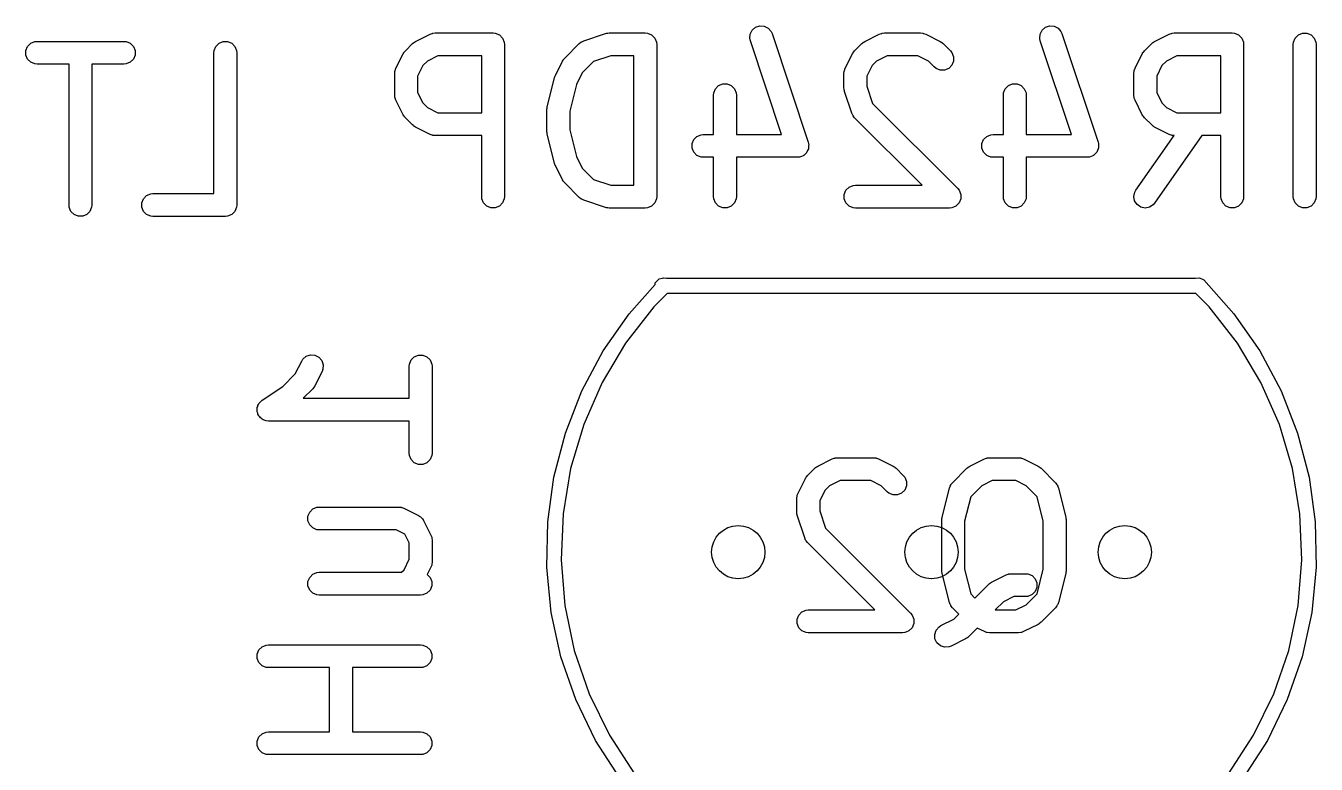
# Model space of a CAD drawing. Extents: x -2.1 to 1.75, y 0.25 to 2.72.
# Drawn here: x 1.005 to 1.3389, y 1.4402 to 1.6311 of the extents above; entities that cross this region are included whole.
import ezdxf

# ---------------------------------------------------------------- set-up
doc = ezdxf.new("R2010")
doc.units = 0
doc.header["$MEASUREMENT"] = 0
doc.layers.add('BLACK', color=7, linetype='CONTINUOUS')

msp = doc.modelspace()

# ---------------------------------------------------------------- linework, layer by layer
at = {"layer": 'BLACK', "linetype": 'CONTINUOUS'}
for p, q in [((1.11037, 1.6292), (1.11095, 1.62926)), ((1.11095, 1.62926), (1.12595, 1.62926)), ((1.12595, 1.62926), (1.12652, 1.6292)), ((1.15547, 1.62921), (1.15557, 1.62924)), ((1.15557, 1.62924), (1.15565, 1.62923)), ((1.15565, 1.62923), (1.15594, 1.62926)), ((1.15594, 1.62926), (1.16532, 1.62926)), ((1.16532, 1.62926), (1.16589, 1.6292)), ((1.19247, 1.62896), (1.19298, 1.62999)), ((1.19298, 1.62999), (1.19385, 1.63075)), ((1.19385, 1.63075), (1.19494, 1.63111)), ((1.19494, 1.63111), (1.19609, 1.63103)), ((1.19609, 1.63103), (1.19712, 1.63051)), ((1.19712, 1.63051), (1.19788, 1.62964)), ((1.19788, 1.62964), (1.19811, 1.62911)), ((1.22661, 1.6292), (1.22718, 1.62926)), ((1.22718, 1.62926), (1.23656, 1.62926)), ((1.23656, 1.62926), (1.23713, 1.6292)), ((1.26746, 1.62896), (1.26797, 1.62999)), ((1.26797, 1.62999), (1.26884, 1.63075)), ((1.26884, 1.63075), (1.26993, 1.63111)), ((1.26993, 1.63111), (1.27108, 1.63103)), ((1.27108, 1.63103), (1.27211, 1.63051)), ((1.27211, 1.63051), (1.27287, 1.62964)), ((1.27287, 1.62964), (1.2731, 1.62911)), ((1.3016, 1.6292), (1.30217, 1.62926)), ((1.30217, 1.62926), (1.31717, 1.62926)), ((1.31717, 1.62926), (1.31775, 1.6292)), ((1.00548, 1.62578), (1.0063, 1.6266)), ((1.0063, 1.6266), (1.00736, 1.62704)), ((1.00736, 1.62704), (1.00794, 1.62709)), ((1.00794, 1.62709), (1.03043, 1.62709)), ((1.03043, 1.62709), (1.03101, 1.62704)), ((1.03101, 1.62704), (1.03208, 1.6266)), ((1.03208, 1.6266), (1.03289, 1.62578)), ((1.05423, 1.62578), (1.05504, 1.6266)), ((1.05504, 1.6266), (1.05611, 1.62704)), ((1.05611, 1.62704), (1.05726, 1.62704)), ((1.05726, 1.62704), (1.05832, 1.6266)), ((1.05832, 1.6266), (1.05914, 1.62578)), ((1.10324, 1.62464), (1.10511, 1.62652)), ((1.10511, 1.62652), (1.10534, 1.62671)), ((1.10534, 1.62671), (1.10539, 1.62676)), ((1.10539, 1.62676), (1.10548, 1.62682)), ((1.10548, 1.62682), (1.10556, 1.62689)), ((1.10556, 1.62689), (1.10563, 1.62692)), ((1.10563, 1.62692), (1.10588, 1.62707)), ((1.10588, 1.62707), (1.10963, 1.62895)), ((1.10963, 1.62895), (1.11017, 1.62915)), ((1.11017, 1.62915), (1.11027, 1.62916)), ((1.11027, 1.62916), (1.11037, 1.6292)), ((1.12652, 1.6292), (1.12759, 1.62876)), ((1.12759, 1.62876), (1.1284, 1.62795)), ((1.1284, 1.62795), (1.12884, 1.62688)), ((1.12884, 1.62688), (1.1289, 1.62631)), ((1.1289, 1.62631), (1.1289, 1.58694)), ((1.14448, 1.62277), (1.14823, 1.62652)), ((1.14823, 1.62652), (1.14868, 1.62689)), ((1.14868, 1.62689), (1.14878, 1.62693)), ((1.14878, 1.62693), (1.14886, 1.627)), ((1.14886, 1.627), (1.14938, 1.62723)), ((1.14938, 1.62723), (1.15501, 1.62911)), ((1.15501, 1.62911), (1.15529, 1.62917)), ((1.15529, 1.62917), (1.15537, 1.6292)), ((1.15537, 1.6292), (1.15547, 1.62921)), ((1.16589, 1.6292), (1.16696, 1.62876)), ((1.16696, 1.62876), (1.16777, 1.62795)), ((1.16777, 1.62795), (1.16821, 1.62688)), ((1.16821, 1.62688), (1.16827, 1.62631)), ((1.16827, 1.62631), (1.16827, 1.58694)), ((1.19238, 1.62781), (1.19247, 1.62896)), ((1.19251, 1.62725), (1.19238, 1.62781)), ((1.20059, 1.60301), (1.19251, 1.62725)), ((1.19811, 1.62911), (1.20749, 1.60099)), ((1.21947, 1.62464), (1.22135, 1.62652)), ((1.22135, 1.62652), (1.22157, 1.62671)), ((1.22157, 1.62671), (1.22162, 1.62676)), ((1.22162, 1.62676), (1.22171, 1.62682)), ((1.22171, 1.62682), (1.22179, 1.62689)), ((1.22179, 1.62689), (1.22187, 1.62692)), ((1.22187, 1.62692), (1.22211, 1.62707)), ((1.22211, 1.62707), (1.22586, 1.62895)), ((1.22586, 1.62895), (1.2264, 1.62915)), ((1.2264, 1.62915), (1.22651, 1.62916)), ((1.22651, 1.62916), (1.22661, 1.6292)), ((1.23713, 1.6292), (1.23723, 1.62916)), ((1.23723, 1.62916), (1.23734, 1.62915)), ((1.23734, 1.62915), (1.23788, 1.62895)), ((1.23788, 1.62895), (1.24163, 1.62707)), ((1.24163, 1.62707), (1.24188, 1.62692)), ((1.24188, 1.62692), (1.24195, 1.62689)), ((1.24195, 1.62689), (1.24203, 1.62682)), ((1.24203, 1.62682), (1.24212, 1.62676)), ((1.24212, 1.62676), (1.24217, 1.62671)), ((1.24217, 1.62671), (1.2424, 1.62652)), ((1.2424, 1.62652), (1.24427, 1.62464)), ((1.26737, 1.62781), (1.26746, 1.62896)), ((1.2675, 1.62725), (1.26737, 1.62781)), ((1.27558, 1.60301), (1.2675, 1.62725)), ((1.2731, 1.62911), (1.28248, 1.60099)), ((1.29446, 1.62464), (1.29634, 1.62652)), ((1.29634, 1.62652), (1.29656, 1.62671)), ((1.29656, 1.62671), (1.29661, 1.62676)), ((1.29661, 1.62676), (1.2967, 1.62682)), ((1.2967, 1.62682), (1.29678, 1.62689)), ((1.29678, 1.62689), (1.29686, 1.62692)), ((1.29686, 1.62692), (1.2971, 1.62707)), ((1.2971, 1.62707), (1.30085, 1.62895)), ((1.30085, 1.62895), (1.30139, 1.62915)), ((1.30139, 1.62915), (1.3015, 1.62916)), ((1.3015, 1.62916), (1.3016, 1.6292)), ((1.31775, 1.6292), (1.31881, 1.62876)), ((1.31881, 1.62876), (1.31963, 1.62795)), ((1.31963, 1.62795), (1.32007, 1.62688)), ((1.32007, 1.62688), (1.32013, 1.62631)), ((1.32013, 1.62631), (1.32013, 1.58694)), ((1.33297, 1.62631), (1.33302, 1.62688)), ((1.33297, 1.58694), (1.33297, 1.62631)), ((1.33302, 1.62688), (1.33347, 1.62795)), ((1.33347, 1.62795), (1.33428, 1.62876)), ((1.33428, 1.62876), (1.33534, 1.6292)), ((1.33534, 1.6292), (1.3365, 1.6292)), ((1.3365, 1.6292), (1.33756, 1.62876)), ((1.33756, 1.62876), (1.33838, 1.62795)), ((1.33838, 1.62795), (1.33882, 1.62688)), ((1.33882, 1.62688), (1.33887, 1.62631)), ((1.33887, 1.62631), (1.33887, 1.58694)), ((1.00504, 1.62472), (1.00548, 1.62578)), ((1.00504, 1.62356), (1.00504, 1.62472)), ((1.00548, 1.6225), (1.00504, 1.62356)), ((1.03289, 1.62578), (1.03333, 1.62472)), ((1.03333, 1.62356), (1.03289, 1.6225)), ((1.03333, 1.62472), (1.03333, 1.62356)), ((1.05373, 1.62414), (1.05379, 1.62472)), ((1.05373, 1.58772), (1.05373, 1.62414)), ((1.05379, 1.62472), (1.05423, 1.62578)), ((1.05914, 1.62578), (1.05958, 1.62472)), ((1.05958, 1.62472), (1.05963, 1.62414)), ((1.05963, 1.62414), (1.05963, 1.58477)), ((1.10081, 1.62013), (1.10268, 1.62388)), ((1.10268, 1.62388), (1.10284, 1.62413)), ((1.10284, 1.62413), (1.10287, 1.6242)), ((1.10287, 1.6242), (1.10294, 1.62428)), ((1.10294, 1.62428), (1.10299, 1.62437)), ((1.10299, 1.62437), (1.10305, 1.62442)), ((1.10305, 1.62442), (1.10324, 1.62464)), ((1.11165, 1.62335), (1.10895, 1.622)), ((1.12299, 1.62335), (1.11165, 1.62335)), ((1.12299, 1.60864), (1.12299, 1.62335)), ((1.1443, 1.62254), (1.14448, 1.62277)), ((1.15642, 1.62335), (1.15191, 1.62185)), ((1.16236, 1.62335), (1.15642, 1.62335)), ((1.16236, 1.58989), (1.16236, 1.62335)), ((1.21704, 1.62013), (1.21892, 1.62388)), ((1.21892, 1.62388), (1.21907, 1.62413)), ((1.21907, 1.62413), (1.2191, 1.6242)), ((1.2191, 1.6242), (1.21917, 1.62428)), ((1.21917, 1.62428), (1.21923, 1.62437)), ((1.21923, 1.62437), (1.21929, 1.62442)), ((1.21929, 1.62442), (1.21947, 1.62464)), ((1.22788, 1.62335), (1.22518, 1.622)), ((1.23586, 1.62335), (1.22788, 1.62335)), ((1.23856, 1.622), (1.23586, 1.62335)), ((1.24427, 1.62464), (1.24464, 1.6242)), ((1.24464, 1.6242), (1.24508, 1.62313)), ((1.24508, 1.62313), (1.24508, 1.62198)), ((1.29203, 1.62013), (1.29391, 1.62388)), ((1.29391, 1.62388), (1.29407, 1.62413)), ((1.29407, 1.62413), (1.2941, 1.6242)), ((1.2941, 1.6242), (1.29416, 1.62428)), ((1.29416, 1.62428), (1.29422, 1.62437)), ((1.29422, 1.62437), (1.29428, 1.62442)), ((1.29428, 1.62442), (1.29446, 1.62464)), ((1.30287, 1.62335), (1.30017, 1.622)), ((1.31422, 1.62335), (1.30287, 1.62335)), ((1.31422, 1.60864), (1.31422, 1.62335)), ((1.0063, 1.62169), (1.00548, 1.6225)), ((1.00736, 1.62124), (1.0063, 1.62169)), ((1.00794, 1.62119), (1.00736, 1.62124)), ((1.01623, 1.62119), (1.00794, 1.62119)), ((1.01623, 1.58477), (1.01623, 1.62119)), ((1.03043, 1.62119), (1.02214, 1.62119)), ((1.02214, 1.62119), (1.02214, 1.58477)), ((1.03101, 1.62124), (1.03043, 1.62119)), ((1.03208, 1.62169), (1.03101, 1.62124)), ((1.03289, 1.6225), (1.03208, 1.62169)), ((1.1005, 1.61881), (1.10055, 1.61938)), ((1.10055, 1.61938), (1.10059, 1.61948)), ((1.10059, 1.61948), (1.1006, 1.61959)), ((1.1006, 1.61959), (1.10081, 1.62013)), ((1.10775, 1.62081), (1.1064, 1.61811)), ((1.10895, 1.622), (1.10775, 1.62081)), ((1.14205, 1.61825), (1.14393, 1.622)), ((1.14393, 1.622), (1.14408, 1.62225)), ((1.14408, 1.62225), (1.14411, 1.62232)), ((1.14411, 1.62232), (1.14418, 1.6224)), ((1.14418, 1.6224), (1.14424, 1.62249)), ((1.14424, 1.62249), (1.1443, 1.62254)), ((1.15191, 1.62185), (1.149, 1.61893)), ((1.21673, 1.61881), (1.21679, 1.61938)), ((1.21679, 1.61938), (1.21683, 1.61948)), ((1.21683, 1.61948), (1.21684, 1.61959)), ((1.21684, 1.61959), (1.21704, 1.62013)), ((1.22399, 1.62081), (1.22264, 1.61811)), ((1.22518, 1.622), (1.22399, 1.62081)), ((1.24009, 1.62047), (1.23856, 1.622)), ((1.24054, 1.6201), (1.24009, 1.62047)), ((1.24161, 1.61966), (1.24054, 1.6201)), ((1.24276, 1.61966), (1.24161, 1.61966)), ((1.24382, 1.6201), (1.24276, 1.61966)), ((1.24464, 1.62092), (1.24382, 1.6201)), ((1.24508, 1.62198), (1.24464, 1.62092)), ((1.29172, 1.61881), (1.29178, 1.61938)), ((1.29178, 1.61938), (1.29182, 1.61948)), ((1.29182, 1.61948), (1.29183, 1.61959)), ((1.29183, 1.61959), (1.29203, 1.62013)), ((1.29898, 1.62081), (1.29763, 1.61811)), ((1.30017, 1.622), (1.29898, 1.62081)), ((1.1005, 1.61318), (1.1005, 1.61881)), ((1.1064, 1.61811), (1.1064, 1.61388)), ((1.13996, 1.61015), (1.14183, 1.61765)), ((1.14183, 1.61765), (1.14184, 1.61769)), ((1.14184, 1.61769), (1.14185, 1.61771)), ((1.14185, 1.61771), (1.14194, 1.61795)), ((1.14194, 1.61795), (1.14202, 1.61819)), ((1.14202, 1.61819), (1.14204, 1.61821)), ((1.14204, 1.61821), (1.14205, 1.61825)), ((1.14748, 1.6159), (1.14577, 1.60907)), ((1.149, 1.61893), (1.14748, 1.6159)), ((1.1843, 1.61564), (1.18536, 1.61608)), ((1.18536, 1.61608), (1.18652, 1.61608)), ((1.18652, 1.61608), (1.18758, 1.61564)), ((1.21673, 1.61506), (1.21673, 1.61881)), ((1.22264, 1.61811), (1.22264, 1.61554)), ((1.25929, 1.61564), (1.26035, 1.61608)), ((1.26035, 1.61608), (1.26151, 1.61608)), ((1.26151, 1.61608), (1.26257, 1.61564)), ((1.29172, 1.61318), (1.29172, 1.61881)), ((1.29763, 1.61811), (1.29763, 1.61388)), ((1.10055, 1.61261), (1.1005, 1.61318)), ((1.10059, 1.61251), (1.10055, 1.61261)), ((1.1064, 1.61388), (1.10775, 1.61118)), ((1.18299, 1.61318), (1.18304, 1.61376)), ((1.18299, 1.60301), (1.18299, 1.61318)), ((1.18304, 1.61376), (1.18348, 1.61482)), ((1.18348, 1.61482), (1.1843, 1.61564)), ((1.18758, 1.61564), (1.18839, 1.61482)), ((1.18839, 1.61482), (1.18884, 1.61376)), ((1.18884, 1.61376), (1.18889, 1.61318)), ((1.18889, 1.61318), (1.18889, 1.60301)), ((1.21676, 1.61477), (1.21673, 1.61506)), ((1.21676, 1.61469), (1.21676, 1.61477)), ((1.21678, 1.61459), (1.21676, 1.61469)), ((1.21679, 1.61448), (1.21678, 1.61459)), ((1.21682, 1.61441), (1.21679, 1.61448)), ((1.21688, 1.61412), (1.21682, 1.61441)), ((1.21876, 1.6085), (1.21688, 1.61412)), ((1.22264, 1.61554), (1.22414, 1.61103)), ((1.25798, 1.61318), (1.25803, 1.61376)), ((1.25798, 1.60301), (1.25798, 1.61318)), ((1.25803, 1.61376), (1.25847, 1.61482)), ((1.25847, 1.61482), (1.25929, 1.61564)), ((1.26257, 1.61564), (1.26338, 1.61482)), ((1.26338, 1.61482), (1.26383, 1.61376)), ((1.26383, 1.61376), (1.26388, 1.61318)), ((1.26388, 1.61318), (1.26388, 1.60301)), ((1.29178, 1.61261), (1.29172, 1.61318)), ((1.29182, 1.61251), (1.29178, 1.61261)), ((1.29763, 1.61388), (1.29898, 1.61118)), ((1.1006, 1.6124), (1.10059, 1.61251)), ((1.10081, 1.61186), (1.1006, 1.6124)), ((1.10268, 1.60811), (1.10081, 1.61186)), ((1.10775, 1.61118), (1.10895, 1.60999)), ((1.10895, 1.60999), (1.11165, 1.60864)), ((1.13987, 1.60958), (1.1399, 1.60979)), ((1.13988, 1.60953), (1.13987, 1.60958)), ((1.13987, 1.60943), (1.13988, 1.60953)), ((1.13987, 1.60381), (1.13987, 1.60943)), ((1.1399, 1.60979), (1.13992, 1.61001)), ((1.13992, 1.61001), (1.13994, 1.61005)), ((1.13994, 1.61005), (1.13996, 1.61015)), ((1.22414, 1.61103), (1.24614, 1.58902)), ((1.29183, 1.6124), (1.29182, 1.61251)), ((1.29203, 1.61186), (1.29183, 1.6124)), ((1.29391, 1.60811), (1.29203, 1.61186)), ((1.29898, 1.61118), (1.30017, 1.60999)), ((1.30017, 1.60999), (1.30287, 1.60864)), ((1.10284, 1.60786), (1.10268, 1.60811)), ((1.10287, 1.60779), (1.10284, 1.60786)), ((1.10294, 1.60771), (1.10287, 1.60779)), ((1.10299, 1.60762), (1.10294, 1.60771)), ((1.10305, 1.60757), (1.10299, 1.60762)), ((1.10324, 1.60735), (1.10305, 1.60757)), ((1.10511, 1.60547), (1.10324, 1.60735)), ((1.11165, 1.60864), (1.12299, 1.60864)), ((1.14577, 1.60907), (1.14577, 1.60417)), ((1.21899, 1.60797), (1.21876, 1.6085)), ((1.21906, 1.60789), (1.21899, 1.60797)), ((1.2191, 1.60779), (1.21906, 1.60789)), ((1.21947, 1.60735), (1.2191, 1.60779)), ((1.23693, 1.58989), (1.21947, 1.60735)), ((1.29407, 1.60786), (1.29391, 1.60811)), ((1.2941, 1.60779), (1.29407, 1.60786)), ((1.29416, 1.60771), (1.2941, 1.60779)), ((1.29422, 1.60762), (1.29416, 1.60771)), ((1.29428, 1.60757), (1.29422, 1.60762)), ((1.29446, 1.60735), (1.29428, 1.60757)), ((1.29634, 1.60547), (1.29446, 1.60735)), ((1.30287, 1.60864), (1.31422, 1.60864)), ((1.10534, 1.60529), (1.10511, 1.60547)), ((1.10539, 1.60523), (1.10534, 1.60529)), ((1.10548, 1.60517), (1.10539, 1.60523)), ((1.10556, 1.6051), (1.10548, 1.60517)), ((1.10563, 1.60507), (1.10556, 1.6051)), ((1.10588, 1.60492), (1.10563, 1.60507)), ((1.10963, 1.60304), (1.10588, 1.60492)), ((1.11017, 1.60284), (1.10963, 1.60304)), ((1.11027, 1.60283), (1.11017, 1.60284)), ((1.11037, 1.60279), (1.11027, 1.60283)), ((1.11095, 1.60273), (1.11037, 1.60279)), ((1.12299, 1.60273), (1.11095, 1.60273)), ((1.12299, 1.58694), (1.12299, 1.60273)), ((1.13988, 1.60371), (1.13987, 1.60381)), ((1.13987, 1.60367), (1.13988, 1.60371)), ((1.1399, 1.60345), (1.13987, 1.60367)), ((1.13992, 1.60323), (1.1399, 1.60345)), ((1.13994, 1.60319), (1.13992, 1.60323)), ((1.13996, 1.60309), (1.13994, 1.60319)), ((1.14183, 1.59559), (1.13996, 1.60309)), ((1.14577, 1.60417), (1.14748, 1.59734)), ((1.17867, 1.60251), (1.17974, 1.60296)), ((1.17974, 1.60296), (1.18031, 1.60301)), ((1.18031, 1.60301), (1.18299, 1.60301)), ((1.18889, 1.60301), (1.20059, 1.60301)), ((1.25367, 1.60251), (1.25473, 1.60296)), ((1.25473, 1.60296), (1.25531, 1.60301)), ((1.25531, 1.60301), (1.25798, 1.60301)), ((1.26388, 1.60301), (1.27558, 1.60301)), ((1.29226, 1.58863), (1.30213, 1.60274)), ((1.29656, 1.60529), (1.29634, 1.60547)), ((1.29661, 1.60523), (1.29656, 1.60529)), ((1.2967, 1.60517), (1.29661, 1.60523)), ((1.29678, 1.6051), (1.2967, 1.60517)), ((1.29686, 1.60507), (1.29678, 1.6051)), ((1.2971, 1.60492), (1.29686, 1.60507)), ((1.30934, 1.60273), (1.29709, 1.58524)), ((1.30085, 1.60304), (1.2971, 1.60492)), ((1.30139, 1.60284), (1.30085, 1.60304)), ((1.3015, 1.60283), (1.30139, 1.60284)), ((1.3016, 1.60279), (1.3015, 1.60283)), ((1.30213, 1.60274), (1.3016, 1.60279)), ((1.31422, 1.60273), (1.30934, 1.60273)), ((1.31422, 1.58694), (1.31422, 1.60273)), ((1.17742, 1.60064), (1.17786, 1.6017)), ((1.17742, 1.59948), (1.17742, 1.60064)), ((1.17786, 1.59842), (1.17742, 1.59948)), ((1.17786, 1.6017), (1.17867, 1.60251)), ((1.20753, 1.59928), (1.20732, 1.59886)), ((1.20749, 1.60099), (1.20755, 1.60071)), ((1.20754, 1.59939), (1.20753, 1.59928)), ((1.20758, 1.59948), (1.20754, 1.59939)), ((1.20755, 1.60071), (1.20758, 1.60064)), ((1.20758, 1.60064), (1.20758, 1.60058)), ((1.20758, 1.60058), (1.20762, 1.60043)), ((1.20762, 1.60043), (1.20758, 1.59996)), ((1.20758, 1.59996), (1.20758, 1.59948)), ((1.25241, 1.60064), (1.25285, 1.6017)), ((1.25241, 1.59948), (1.25241, 1.60064)), ((1.25285, 1.59842), (1.25241, 1.59948)), ((1.25285, 1.6017), (1.25367, 1.60251)), ((1.28253, 1.59928), (1.28231, 1.59886)), ((1.28248, 1.60099), (1.28254, 1.60071)), ((1.28257, 1.59948), (1.28253, 1.59939)), ((1.28253, 1.59939), (1.28253, 1.59928)), ((1.28254, 1.60071), (1.28257, 1.60064)), ((1.28257, 1.60064), (1.28257, 1.60058)), ((1.28257, 1.60058), (1.28261, 1.60043)), ((1.28261, 1.60043), (1.28257, 1.59996)), ((1.28257, 1.59996), (1.28257, 1.59948)), ((1.14748, 1.59734), (1.149, 1.59431)), ((1.17867, 1.5976), (1.17786, 1.59842)), ((1.17974, 1.59716), (1.17867, 1.5976)), ((1.18031, 1.59711), (1.17974, 1.59716)), ((1.18299, 1.59711), (1.18031, 1.59711)), ((1.18299, 1.58694), (1.18299, 1.59711)), ((1.20469, 1.59711), (1.18889, 1.59711)), ((1.18889, 1.59711), (1.18889, 1.58694)), ((1.20498, 1.59714), (1.20469, 1.59711)), ((1.20506, 1.59713), (1.20498, 1.59714)), ((1.20511, 1.59715), (1.20506, 1.59713)), ((1.20526, 1.59716), (1.20511, 1.59715)), ((1.2057, 1.59734), (1.20526, 1.59716)), ((1.20615, 1.59749), (1.2057, 1.59734)), ((1.20623, 1.59756), (1.20615, 1.59749)), ((1.20633, 1.5976), (1.20623, 1.59756)), ((1.20666, 1.59794), (1.20633, 1.5976)), ((1.20702, 1.59825), (1.20666, 1.59794)), ((1.20707, 1.59834), (1.20702, 1.59825)), ((1.20714, 1.59842), (1.20707, 1.59834)), ((1.20732, 1.59886), (1.20714, 1.59842)), ((1.25367, 1.5976), (1.25285, 1.59842)), ((1.25473, 1.59716), (1.25367, 1.5976)), ((1.25531, 1.59711), (1.25473, 1.59716)), ((1.25798, 1.59711), (1.25531, 1.59711)), ((1.25798, 1.58694), (1.25798, 1.59711)), ((1.27968, 1.59711), (1.26388, 1.59711)), ((1.26388, 1.59711), (1.26388, 1.58694)), ((1.27997, 1.59714), (1.27968, 1.59711)), ((1.28005, 1.59713), (1.27997, 1.59714)), ((1.2801, 1.59715), (1.28005, 1.59713)), ((1.28025, 1.59716), (1.2801, 1.59715)), ((1.28069, 1.59734), (1.28025, 1.59716)), ((1.28114, 1.59749), (1.28069, 1.59734)), ((1.28122, 1.59756), (1.28114, 1.59749)), ((1.28132, 1.5976), (1.28122, 1.59756)), ((1.28165, 1.59794), (1.28132, 1.5976)), ((1.28201, 1.59825), (1.28165, 1.59794)), ((1.28206, 1.59834), (1.28201, 1.59825)), ((1.28213, 1.59842), (1.28206, 1.59834)), ((1.28231, 1.59886), (1.28213, 1.59842)), ((1.14184, 1.59555), (1.14183, 1.59559)), ((1.14185, 1.59553), (1.14184, 1.59555)), ((1.14194, 1.59529), (1.14185, 1.59553)), ((1.14202, 1.59505), (1.14194, 1.59529)), ((1.14204, 1.59503), (1.14202, 1.59505)), ((1.14205, 1.59499), (1.14204, 1.59503)), ((1.14393, 1.59124), (1.14205, 1.59499)), ((1.149, 1.59431), (1.15191, 1.59139)), ((1.14408, 1.59099), (1.14393, 1.59124)), ((1.14411, 1.59092), (1.14408, 1.59099)), ((1.14418, 1.59084), (1.14411, 1.59092)), ((1.14424, 1.59075), (1.14418, 1.59084)), ((1.1443, 1.5907), (1.14424, 1.59075)), ((1.14448, 1.59047), (1.1443, 1.5907)), ((1.14823, 1.58672), (1.14448, 1.59047)), ((1.15191, 1.59139), (1.15642, 1.58989)), ((1.15642, 1.58989), (1.16236, 1.58989)), ((1.21723, 1.58858), (1.21804, 1.58939)), ((1.21804, 1.58939), (1.21911, 1.58983)), ((1.21911, 1.58983), (1.21969, 1.58989)), ((1.21969, 1.58989), (1.23693, 1.58989)), ((1.03504, 1.58535), (1.03548, 1.58641)), ((1.03548, 1.58641), (1.03629, 1.58723)), ((1.03629, 1.58723), (1.03736, 1.58767)), ((1.03736, 1.58767), (1.03793, 1.58772)), ((1.03793, 1.58772), (1.05373, 1.58772)), ((1.12305, 1.58636), (1.12299, 1.58694)), ((1.12349, 1.5853), (1.12305, 1.58636)), ((1.12884, 1.58636), (1.1284, 1.5853)), ((1.1289, 1.58694), (1.12884, 1.58636)), ((1.14868, 1.58636), (1.14823, 1.58672)), ((1.14878, 1.58632), (1.14868, 1.58636)), ((1.14886, 1.58625), (1.14878, 1.58632)), ((1.14938, 1.58601), (1.14886, 1.58625)), ((1.15501, 1.58414), (1.14938, 1.58601)), ((1.16821, 1.58636), (1.16777, 1.5853)), ((1.16827, 1.58694), (1.16821, 1.58636)), ((1.18304, 1.58636), (1.18299, 1.58694)), ((1.18348, 1.5853), (1.18304, 1.58636)), ((1.18884, 1.58636), (1.18839, 1.5853)), ((1.18889, 1.58694), (1.18884, 1.58636)), ((1.21679, 1.58751), (1.21723, 1.58858)), ((1.21679, 1.58636), (1.21679, 1.58751)), ((1.21723, 1.5853), (1.21679, 1.58636)), ((1.24614, 1.58902), (1.24651, 1.58858)), ((1.24651, 1.58858), (1.24695, 1.58751)), ((1.24695, 1.58636), (1.24651, 1.5853)), ((1.24695, 1.58751), (1.24695, 1.58636)), ((1.25803, 1.58636), (1.25798, 1.58694)), ((1.25847, 1.5853), (1.25803, 1.58636)), ((1.26383, 1.58636), (1.26338, 1.5853)), ((1.26388, 1.58694), (1.26383, 1.58636)), ((1.29172, 1.587), (1.29197, 1.58813)), ((1.29192, 1.58587), (1.29172, 1.587)), ((1.29254, 1.58489), (1.29192, 1.58587)), ((1.29197, 1.58813), (1.29226, 1.58863)), ((1.31428, 1.58636), (1.31422, 1.58694)), ((1.31472, 1.5853), (1.31428, 1.58636)), ((1.32007, 1.58636), (1.31963, 1.5853)), ((1.32013, 1.58694), (1.32007, 1.58636)), ((1.33302, 1.58636), (1.33297, 1.58694)), ((1.33347, 1.5853), (1.33302, 1.58636)), ((1.33882, 1.58636), (1.33838, 1.5853)), ((1.33887, 1.58694), (1.33882, 1.58636)), ((1.01629, 1.58419), (1.01623, 1.58477)), ((1.01673, 1.58313), (1.01629, 1.58419)), ((1.01755, 1.58232), (1.01673, 1.58313)), ((1.02164, 1.58313), (1.02083, 1.58232)), ((1.02208, 1.58419), (1.02164, 1.58313)), ((1.02214, 1.58477), (1.02208, 1.58419)), ((1.03504, 1.58419), (1.03504, 1.58535)), ((1.03548, 1.58313), (1.03504, 1.58419)), ((1.03629, 1.58232), (1.03548, 1.58313)), ((1.05914, 1.58313), (1.05832, 1.58232)), ((1.05958, 1.58419), (1.05914, 1.58313)), ((1.05963, 1.58477), (1.05958, 1.58419)), ((1.12431, 1.58448), (1.12349, 1.5853)), ((1.12537, 1.58404), (1.12431, 1.58448)), ((1.12652, 1.58404), (1.12537, 1.58404)), ((1.12759, 1.58448), (1.12652, 1.58404)), ((1.1284, 1.5853), (1.12759, 1.58448)), ((1.15529, 1.58407), (1.15501, 1.58414)), ((1.15537, 1.58404), (1.15529, 1.58407)), ((1.15547, 1.58403), (1.15537, 1.58404)), ((1.15557, 1.58401), (1.15547, 1.58403)), ((1.15565, 1.58401), (1.15557, 1.58401)), ((1.15594, 1.58398), (1.15565, 1.58401)), ((1.16532, 1.58398), (1.15594, 1.58398)), ((1.16589, 1.58404), (1.16532, 1.58398)), ((1.16696, 1.58448), (1.16589, 1.58404)), ((1.16777, 1.5853), (1.16696, 1.58448)), ((1.1843, 1.58448), (1.18348, 1.5853)), ((1.18536, 1.58404), (1.1843, 1.58448)), ((1.18652, 1.58404), (1.18536, 1.58404)), ((1.18758, 1.58448), (1.18652, 1.58404)), ((1.18839, 1.5853), (1.18758, 1.58448)), ((1.21804, 1.58448), (1.21723, 1.5853)), ((1.21911, 1.58404), (1.21804, 1.58448)), ((1.21969, 1.58398), (1.21911, 1.58404)), ((1.24406, 1.58398), (1.21969, 1.58398)), ((1.24463, 1.58404), (1.24406, 1.58398)), ((1.2451, 1.58423), (1.24463, 1.58404)), ((1.2457, 1.58448), (1.2451, 1.58423)), ((1.24651, 1.5853), (1.2457, 1.58448)), ((1.25929, 1.58448), (1.25847, 1.5853)), ((1.26035, 1.58404), (1.25929, 1.58448)), ((1.26151, 1.58404), (1.26035, 1.58404)), ((1.26257, 1.58448), (1.26151, 1.58404)), ((1.26338, 1.5853), (1.26257, 1.58448)), ((1.29349, 1.58423), (1.29254, 1.58489)), ((1.29461, 1.58398), (1.29349, 1.58423)), ((1.29575, 1.58418), (1.29461, 1.58398)), ((1.29672, 1.5848), (1.29575, 1.58418)), ((1.29709, 1.58524), (1.29672, 1.5848)), ((1.31553, 1.58448), (1.31472, 1.5853)), ((1.3166, 1.58404), (1.31553, 1.58448)), ((1.31775, 1.58404), (1.3166, 1.58404)), ((1.31881, 1.58448), (1.31775, 1.58404)), ((1.31963, 1.5853), (1.31881, 1.58448)), ((1.33428, 1.58448), (1.33347, 1.5853)), ((1.33534, 1.58404), (1.33428, 1.58448)), ((1.3365, 1.58404), (1.33534, 1.58404)), ((1.33756, 1.58448), (1.3365, 1.58404)), ((1.33838, 1.5853), (1.33756, 1.58448)), ((1.01861, 1.58187), (1.01755, 1.58232)), ((1.01976, 1.58187), (1.01861, 1.58187)), ((1.02083, 1.58232), (1.01976, 1.58187)), ((1.03736, 1.58187), (1.03629, 1.58232)), ((1.03793, 1.58182), (1.03736, 1.58187)), ((1.05668, 1.58182), (1.03793, 1.58182)), ((1.05726, 1.58187), (1.05668, 1.58182)), ((1.05832, 1.58232), (1.05726, 1.58187)), ((1.16893, 1.56572), (1.16969, 1.56587)), ((1.16969, 1.56587), (1.16979, 1.56587)), ((1.16979, 1.56587), (1.17002, 1.56598)), ((1.17002, 1.56598), (1.17077, 1.56587)), ((1.17077, 1.56587), (1.30748, 1.56587)), ((1.30748, 1.56587), (1.3077, 1.56582)), ((1.3077, 1.56582), (1.30872, 1.56598)), ((1.30872, 1.56598), (1.3098, 1.56543)), ((1.16115, 1.55667), (1.16787, 1.56423)), ((1.16787, 1.56465), (1.16893, 1.56572)), ((1.16787, 1.56423), (1.16787, 1.56465)), ((1.3098, 1.56543), (1.31759, 1.55667)), ((1.171, 1.56193), (1.16752, 1.55845)), ((1.30748, 1.56193), (1.171, 1.56193)), ((1.30769, 1.56197), (1.30748, 1.56193)), ((1.31122, 1.55845), (1.30769, 1.56197)), ((1.15444, 1.54704), (1.16115, 1.55667)), ((1.16752, 1.55845), (1.16023, 1.54907)), ((1.31851, 1.54907), (1.31122, 1.55845)), ((1.31759, 1.55667), (1.3243, 1.54704)), ((1.07761, 1.54564), (1.07871, 1.546)), ((1.07871, 1.546), (1.07986, 1.54592)), ((1.07986, 1.54592), (1.08089, 1.54541)), ((1.10556, 1.54553), (1.10662, 1.54597)), ((1.10662, 1.54597), (1.10777, 1.54597)), ((1.10777, 1.54597), (1.10884, 1.54553)), ((1.14891, 1.5367), (1.15444, 1.54704)), ((1.16023, 1.54907), (1.15415, 1.53887)), ((1.32459, 1.53887), (1.31851, 1.54907)), ((1.3243, 1.54704), (1.32983, 1.5367)), ((1.07477, 1.54107), (1.07644, 1.54439)), ((1.07644, 1.54439), (1.07674, 1.54488)), ((1.07674, 1.54488), (1.07761, 1.54564)), ((1.08089, 1.54541), (1.08164, 1.54454)), ((1.08164, 1.54454), (1.08201, 1.54344)), ((1.08201, 1.54344), (1.08192, 1.54229)), ((1.10424, 1.54307), (1.1043, 1.54365)), ((1.10424, 1.53478), (1.10424, 1.54307)), ((1.1043, 1.54365), (1.10474, 1.54471)), ((1.10474, 1.54471), (1.10556, 1.54553)), ((1.10884, 1.54553), (1.10965, 1.54471)), ((1.10965, 1.54471), (1.11009, 1.54365)), ((1.11009, 1.54365), (1.11015, 1.54307)), ((1.11015, 1.54307), (1.11015, 1.52058)), ((1.07157, 1.53787), (1.07477, 1.54107)), ((1.08172, 1.54175), (1.07984, 1.538)), ((1.08192, 1.54229), (1.08172, 1.54175)), ((1.06619, 1.53428), (1.07157, 1.53787)), ((1.07929, 1.53724), (1.07683, 1.53478)), ((1.07948, 1.53746), (1.07929, 1.53724)), ((1.07953, 1.53751), (1.07948, 1.53746)), ((1.07959, 1.5376), (1.07953, 1.53751)), ((1.07966, 1.53768), (1.07959, 1.5376)), ((1.07969, 1.53775), (1.07966, 1.53768)), ((1.07984, 1.538), (1.07969, 1.53775)), ((1.14464, 1.52578), (1.14891, 1.5367)), ((1.15415, 1.53887), (1.14938, 1.52799)), ((1.32937, 1.52799), (1.32459, 1.53887)), ((1.32983, 1.5367), (1.3341, 1.52578)), ((1.06493, 1.5324), (1.06504, 1.53267)), ((1.06504, 1.53267), (1.0651, 1.53296)), ((1.0651, 1.53296), (1.06526, 1.5332)), ((1.06526, 1.5332), (1.06537, 1.53346)), ((1.06537, 1.53346), (1.06558, 1.53367)), ((1.06558, 1.53367), (1.06574, 1.53391)), ((1.06574, 1.53391), (1.06618, 1.53428)), ((1.06618, 1.53428), (1.06619, 1.53428)), ((1.06619, 1.53428), (1.06619, 1.53428)), ((1.06619, 1.53428), (1.06619, 1.53428)), ((1.07683, 1.53478), (1.10424, 1.53478)), ((1.06487, 1.53183), (1.06493, 1.53211)), ((1.06493, 1.53154), (1.06487, 1.53183)), ((1.06493, 1.53211), (1.06493, 1.5324)), ((1.06493, 1.53125), (1.06493, 1.53154)), ((1.06504, 1.53098), (1.06493, 1.53125)), ((1.0651, 1.5307), (1.06504, 1.53098)), ((1.06526, 1.53045), (1.0651, 1.5307)), ((1.06537, 1.53018), (1.06526, 1.53045)), ((1.06558, 1.52998), (1.06537, 1.53018)), ((1.06574, 1.52974), (1.06558, 1.52998)), ((1.06598, 1.52958), (1.06574, 1.52974)), ((1.06619, 1.52937), (1.06598, 1.52958)), ((1.06645, 1.52926), (1.06619, 1.52937)), ((1.06669, 1.5291), (1.06645, 1.52926)), ((1.06698, 1.52904), (1.06669, 1.5291)), ((1.06725, 1.52893), (1.06698, 1.52904)), ((1.06782, 1.52887), (1.06725, 1.52893)), ((1.06783, 1.52887), (1.06782, 1.52887)), ((1.06782, 1.52887), (1.06782, 1.52887)), ((1.10424, 1.52887), (1.06783, 1.52887)), ((1.06783, 1.52887), (1.06783, 1.52887)), ((1.10424, 1.52058), (1.10424, 1.52887)), ((1.14168, 1.51443), (1.14464, 1.52578)), ((1.14938, 1.52799), (1.14599, 1.5166)), ((1.33275, 1.5166), (1.32937, 1.52799)), ((1.3341, 1.52578), (1.33706, 1.51443)), ((1.1043, 1.52), (1.10424, 1.52058)), ((1.10474, 1.51894), (1.1043, 1.52)), ((1.11009, 1.52), (1.10965, 1.51894)), ((1.11015, 1.52058), (1.11009, 1.52)), ((1.20993, 1.51723), (1.21368, 1.5191)), ((1.21368, 1.5191), (1.21422, 1.51931)), ((1.21422, 1.51931), (1.21432, 1.51932)), ((1.21432, 1.51932), (1.21442, 1.51936)), ((1.21442, 1.51936), (1.215, 1.51942)), ((1.215, 1.51942), (1.22437, 1.51942)), ((1.22437, 1.51942), (1.22495, 1.51936)), ((1.22495, 1.51936), (1.22505, 1.51932)), ((1.22505, 1.51932), (1.22515, 1.51931)), ((1.22515, 1.51931), (1.22569, 1.5191)), ((1.22569, 1.5191), (1.22944, 1.51723)), ((1.2493, 1.51723), (1.25305, 1.5191)), ((1.25305, 1.5191), (1.25359, 1.51931)), ((1.25359, 1.51931), (1.25369, 1.51932)), ((1.25369, 1.51932), (1.25379, 1.51936)), ((1.25379, 1.51936), (1.25437, 1.51942)), ((1.25437, 1.51942), (1.26187, 1.51942)), ((1.26187, 1.51942), (1.26244, 1.51936)), ((1.26244, 1.51936), (1.26254, 1.51932)), ((1.26254, 1.51932), (1.26265, 1.51931)), ((1.26265, 1.51931), (1.26319, 1.5191)), ((1.26319, 1.5191), (1.26694, 1.51723)), ((1.10556, 1.51812), (1.10474, 1.51894)), ((1.10662, 1.51768), (1.10556, 1.51812)), ((1.10777, 1.51768), (1.10662, 1.51768)), ((1.10884, 1.51812), (1.10777, 1.51768)), ((1.10965, 1.51894), (1.10884, 1.51812)), ((1.14599, 1.5166), (1.14403, 1.50489)), ((1.20729, 1.5148), (1.20916, 1.51668)), ((1.20916, 1.51668), (1.20939, 1.51686)), ((1.20939, 1.51686), (1.20944, 1.51692)), ((1.20944, 1.51692), (1.20953, 1.51698)), ((1.20953, 1.51698), (1.20961, 1.51704)), ((1.20961, 1.51704), (1.20968, 1.51707)), ((1.20968, 1.51707), (1.20993, 1.51723)), ((1.22944, 1.51723), (1.22969, 1.51707)), ((1.22969, 1.51707), (1.22976, 1.51704)), ((1.22976, 1.51704), (1.22984, 1.51698)), ((1.22984, 1.51698), (1.22993, 1.51692)), ((1.22993, 1.51692), (1.22998, 1.51686)), ((1.22998, 1.51686), (1.23021, 1.51668)), ((1.23021, 1.51668), (1.23208, 1.5148)), ((1.24478, 1.51293), (1.24853, 1.51668)), ((1.24853, 1.51668), (1.24876, 1.51686)), ((1.24876, 1.51686), (1.24881, 1.51692)), ((1.24881, 1.51692), (1.2489, 1.51698)), ((1.2489, 1.51698), (1.24898, 1.51704)), ((1.24898, 1.51704), (1.24905, 1.51707)), ((1.24905, 1.51707), (1.2493, 1.51723)), ((1.26694, 1.51723), (1.26719, 1.51707)), ((1.26719, 1.51707), (1.26726, 1.51704)), ((1.26726, 1.51704), (1.26734, 1.51698)), ((1.26734, 1.51698), (1.26743, 1.51692)), ((1.26743, 1.51692), (1.26748, 1.51686)), ((1.26748, 1.51686), (1.2677, 1.51668)), ((1.2677, 1.51668), (1.27145, 1.51293)), ((1.33471, 1.50489), (1.33275, 1.5166)), ((1.14007, 1.50282), (1.14168, 1.51443)), ((1.20486, 1.51029), (1.20673, 1.51403)), ((1.20673, 1.51403), (1.20689, 1.51428)), ((1.20689, 1.51428), (1.20692, 1.51435)), ((1.20692, 1.51435), (1.20699, 1.51444)), ((1.20699, 1.51444), (1.20704, 1.51452)), ((1.20704, 1.51452), (1.2071, 1.51458)), ((1.2071, 1.51458), (1.20729, 1.5148)), ((1.2157, 1.51351), (1.213, 1.51216)), ((1.22367, 1.51351), (1.2157, 1.51351)), ((1.22637, 1.51216), (1.22367, 1.51351)), ((1.23208, 1.5148), (1.23245, 1.51435)), ((1.23245, 1.51435), (1.23289, 1.51329)), ((1.23289, 1.51329), (1.23289, 1.51214)), ((1.24433, 1.51228), (1.24441, 1.51248)), ((1.24441, 1.51248), (1.24478, 1.51293)), ((1.25507, 1.51351), (1.25237, 1.51216)), ((1.26117, 1.51351), (1.25507, 1.51351)), ((1.26387, 1.51216), (1.26117, 1.51351)), ((1.27145, 1.51293), (1.27182, 1.51248)), ((1.27182, 1.51248), (1.27191, 1.51228)), ((1.33706, 1.51443), (1.33867, 1.50282)), ((1.20455, 1.50896), (1.2046, 1.50954)), ((1.2046, 1.50954), (1.20464, 1.50964)), ((1.20464, 1.50964), (1.20465, 1.50974)), ((1.20465, 1.50974), (1.20486, 1.51029)), ((1.2118, 1.51097), (1.21045, 1.50827)), ((1.213, 1.51216), (1.2118, 1.51097)), ((1.22791, 1.51063), (1.22637, 1.51216)), ((1.22836, 1.51026), (1.22791, 1.51063)), ((1.22942, 1.50982), (1.22836, 1.51026)), ((1.23057, 1.50982), (1.22942, 1.50982)), ((1.23164, 1.51026), (1.23057, 1.50982)), ((1.23245, 1.51107), (1.23164, 1.51026)), ((1.23289, 1.51214), (1.23245, 1.51107)), ((1.24213, 1.50406), (1.244, 1.51156)), ((1.244, 1.51156), (1.2442, 1.5121)), ((1.2442, 1.5121), (1.24433, 1.51228)), ((1.24954, 1.50933), (1.24795, 1.50298)), ((1.25237, 1.51216), (1.24954, 1.50933)), ((1.2667, 1.50933), (1.26387, 1.51216)), ((1.26829, 1.50298), (1.2667, 1.50933)), ((1.27191, 1.51228), (1.27204, 1.5121)), ((1.27204, 1.5121), (1.27223, 1.51156)), ((1.27223, 1.51156), (1.27411, 1.50406)), ((1.0785, 1.50534), (1.07931, 1.50616)), ((1.07931, 1.50616), (1.08037, 1.5066)), ((1.08037, 1.5066), (1.08095, 1.50666)), ((1.08095, 1.50666), (1.10157, 1.50666)), ((1.10157, 1.50666), (1.10215, 1.5066)), ((1.10215, 1.5066), (1.10225, 1.50656)), ((1.10225, 1.50656), (1.10235, 1.50655)), ((1.10235, 1.50655), (1.10289, 1.50634)), ((1.10289, 1.50634), (1.10664, 1.50447)), ((1.20455, 1.50522), (1.20455, 1.50896)), ((1.21045, 1.50827), (1.21045, 1.50569)), ((1.07805, 1.50428), (1.0785, 1.50534)), ((1.07805, 1.50313), (1.07805, 1.50428)), ((1.0785, 1.50206), (1.07805, 1.50313)), ((1.10664, 1.50447), (1.10674, 1.50441)), ((1.10674, 1.50441), (1.10679, 1.50439)), ((1.10679, 1.50439), (1.10684, 1.50434)), ((1.10684, 1.50434), (1.10713, 1.50416)), ((1.10713, 1.50416), (1.10738, 1.50388)), ((1.10738, 1.50388), (1.10766, 1.50364)), ((1.10766, 1.50364), (1.10784, 1.50335)), ((1.10784, 1.50335), (1.10789, 1.50329)), ((1.10789, 1.50329), (1.1079, 1.50324)), ((1.1079, 1.50324), (1.10796, 1.50315)), ((1.10796, 1.50315), (1.10984, 1.4994)), ((1.13984, 1.49109), (1.14007, 1.50282)), ((1.14403, 1.50489), (1.14354, 1.49302)), ((1.20457, 1.50492), (1.20455, 1.50522)), ((1.20457, 1.50485), (1.20457, 1.50492)), ((1.20459, 1.50474), (1.20457, 1.50485)), ((1.2046, 1.50464), (1.20459, 1.50474)), ((1.20463, 1.50457), (1.2046, 1.50464)), ((1.2047, 1.50428), (1.20463, 1.50457)), ((1.20657, 1.49866), (1.2047, 1.50428)), ((1.21045, 1.50569), (1.21195, 1.50119)), ((1.24204, 1.50334), (1.24205, 1.50344)), ((1.24204, 1.49022), (1.24204, 1.50334)), ((1.24205, 1.50348), (1.24208, 1.5037)), ((1.24205, 1.50344), (1.24205, 1.50348)), ((1.24208, 1.5037), (1.2421, 1.50392)), ((1.2421, 1.50392), (1.24211, 1.50396)), ((1.24211, 1.50396), (1.24213, 1.50406)), ((1.24795, 1.50298), (1.24795, 1.49058)), ((1.26829, 1.49058), (1.26829, 1.50298)), ((1.27411, 1.50406), (1.27412, 1.50396)), ((1.27412, 1.50396), (1.27414, 1.50392)), ((1.27414, 1.50392), (1.27416, 1.5037)), ((1.27416, 1.5037), (1.27419, 1.50348)), ((1.27419, 1.50348), (1.27418, 1.50344)), ((1.27418, 1.50344), (1.27419, 1.50334)), ((1.27419, 1.50334), (1.27419, 1.49022)), ((1.3352, 1.49302), (1.33471, 1.50489)), ((1.33867, 1.50282), (1.3389, 1.49109)), ((1.07931, 1.50125), (1.0785, 1.50206)), ((1.08037, 1.50081), (1.07931, 1.50125)), ((1.08095, 1.50075), (1.08037, 1.50081)), ((1.10088, 1.50075), (1.08095, 1.50075)), ((1.10312, 1.49963), (1.10088, 1.50075)), ((1.10424, 1.49738), (1.10312, 1.49963)), ((1.10984, 1.4994), (1.11005, 1.49886)), ((1.21195, 1.50119), (1.23396, 1.47918)), ((1.10424, 1.49315), (1.10424, 1.49738)), ((1.11005, 1.49886), (1.11005, 1.49875)), ((1.11005, 1.49875), (1.11009, 1.49865)), ((1.11009, 1.49865), (1.11015, 1.49808)), ((1.11015, 1.49808), (1.11015, 1.49245)), ((1.20681, 1.49813), (1.20657, 1.49866)), ((1.20688, 1.49805), (1.20681, 1.49813)), ((1.20692, 1.49795), (1.20688, 1.49805)), ((1.20729, 1.4975), (1.20692, 1.49795)), ((1.22474, 1.48005), (1.20729, 1.4975)), ((1.1029, 1.49045), (1.10424, 1.49315)), ((1.11015, 1.49245), (1.11009, 1.49188)), ((1.14354, 1.49302), (1.14452, 1.48118)), ((1.33422, 1.48118), (1.3352, 1.49302)), ((1.0785, 1.48847), (1.07931, 1.48928)), ((1.07931, 1.48928), (1.08037, 1.48973)), ((1.08037, 1.48973), (1.08095, 1.48978)), ((1.08095, 1.48978), (1.10222, 1.48978)), ((1.10222, 1.48978), (1.1029, 1.49045)), ((1.10984, 1.49113), (1.10889, 1.48923)), ((1.10889, 1.48923), (1.10965, 1.48847)), ((1.11005, 1.49167), (1.10984, 1.49113)), ((1.11009, 1.49188), (1.11005, 1.49178)), ((1.11005, 1.49178), (1.11005, 1.49167)), ((1.14099, 1.47942), (1.13984, 1.49109)), ((1.24205, 1.49012), (1.24204, 1.49022)), ((1.24205, 1.49007), (1.24205, 1.49012)), ((1.24208, 1.48986), (1.24205, 1.49007)), ((1.2421, 1.48964), (1.24208, 1.48986)), ((1.24211, 1.4896), (1.2421, 1.48964)), ((1.24213, 1.4895), (1.24211, 1.4896)), ((1.244, 1.482), (1.24213, 1.4895)), ((1.24795, 1.49058), (1.24954, 1.48423)), ((1.25492, 1.48723), (1.25867, 1.48911)), ((1.25867, 1.48911), (1.25921, 1.48932)), ((1.25921, 1.48932), (1.25932, 1.48932)), ((1.25932, 1.48932), (1.25942, 1.48936)), ((1.25942, 1.48936), (1.25999, 1.48942)), ((1.25999, 1.48942), (1.26374, 1.48942)), ((1.26374, 1.48942), (1.26432, 1.48936)), ((1.26432, 1.48936), (1.26538, 1.48892)), ((1.2667, 1.48423), (1.26829, 1.49058)), ((1.27411, 1.4895), (1.27223, 1.482)), ((1.27412, 1.4896), (1.27411, 1.4895)), ((1.27414, 1.48964), (1.27412, 1.4896)), ((1.27416, 1.48986), (1.27414, 1.48964)), ((1.27419, 1.49007), (1.27416, 1.48986)), ((1.27419, 1.49022), (1.27418, 1.49012)), ((1.27418, 1.49012), (1.27419, 1.49007)), ((1.3389, 1.49109), (1.33775, 1.47942)), ((1.07805, 1.48741), (1.0785, 1.48847)), ((1.07805, 1.48625), (1.07805, 1.48741)), ((1.0785, 1.48519), (1.07805, 1.48625)), ((1.10965, 1.48847), (1.11009, 1.48741)), ((1.11009, 1.48625), (1.10965, 1.48519)), ((1.11009, 1.48741), (1.11009, 1.48625)), ((1.25062, 1.48314), (1.25416, 1.48668)), ((1.25416, 1.48668), (1.25438, 1.48687)), ((1.25438, 1.48687), (1.25443, 1.48693)), ((1.25443, 1.48693), (1.25452, 1.48698)), ((1.25452, 1.48698), (1.2546, 1.48705)), ((1.2546, 1.48705), (1.25467, 1.48708)), ((1.25467, 1.48708), (1.25492, 1.48723)), ((1.26538, 1.48892), (1.2662, 1.48811)), ((1.2662, 1.48811), (1.26664, 1.48704)), ((1.26664, 1.48589), (1.2662, 1.48483)), ((1.26664, 1.48704), (1.26664, 1.48589)), ((1.07931, 1.48437), (1.0785, 1.48519)), ((1.08037, 1.48393), (1.07931, 1.48437)), ((1.08095, 1.48388), (1.08037, 1.48393)), ((1.1072, 1.48388), (1.08095, 1.48388)), ((1.10777, 1.48393), (1.1072, 1.48388)), ((1.10884, 1.48437), (1.10777, 1.48393)), ((1.10965, 1.48519), (1.10884, 1.48437)), ((1.24954, 1.48423), (1.25062, 1.48314)), ((1.26069, 1.48351), (1.25799, 1.48217)), ((1.26374, 1.48351), (1.26069, 1.48351)), ((1.26432, 1.48357), (1.26374, 1.48351)), ((1.26387, 1.4814), (1.2667, 1.48423)), ((1.26538, 1.48401), (1.26432, 1.48357)), ((1.2662, 1.48483), (1.26538, 1.48401)), ((1.1435, 1.46796), (1.14099, 1.47942)), ((1.14452, 1.48118), (1.14696, 1.46955)), ((1.20504, 1.47873), (1.20586, 1.47955)), ((1.20586, 1.47955), (1.20692, 1.47999)), ((1.20692, 1.47999), (1.2075, 1.48005)), ((1.2075, 1.48005), (1.22474, 1.48005)), ((1.23396, 1.47918), (1.23433, 1.47873)), ((1.2442, 1.48146), (1.244, 1.482)), ((1.24433, 1.48128), (1.2442, 1.48146)), ((1.24441, 1.48108), (1.24433, 1.48128)), ((1.24478, 1.48063), (1.24441, 1.48108)), ((1.24644, 1.47897), (1.24478, 1.48063)), ((1.25799, 1.48217), (1.25587, 1.48005)), ((1.25587, 1.48005), (1.26117, 1.48005)), ((1.26117, 1.48005), (1.26387, 1.4814)), ((1.27145, 1.48063), (1.2677, 1.47688)), ((1.27182, 1.48108), (1.27145, 1.48063)), ((1.27191, 1.48128), (1.27182, 1.48108)), ((1.27204, 1.48146), (1.27191, 1.48128)), ((1.27223, 1.482), (1.27204, 1.48146)), ((1.33178, 1.46955), (1.33422, 1.48118)), ((1.33775, 1.47942), (1.33524, 1.46796)), ((1.2046, 1.47767), (1.20504, 1.47873)), ((1.2046, 1.47652), (1.2046, 1.47767)), ((1.20504, 1.47545), (1.2046, 1.47652)), ((1.23433, 1.47873), (1.23477, 1.47767)), ((1.23477, 1.47652), (1.23433, 1.47545)), ((1.23477, 1.47767), (1.23477, 1.47652)), ((1.24055, 1.47481), (1.24131, 1.47568)), ((1.24131, 1.47568), (1.2418, 1.47599)), ((1.2418, 1.47599), (1.24512, 1.47765)), ((1.24512, 1.47765), (1.24644, 1.47897)), ((1.26694, 1.47633), (1.26319, 1.47445)), ((1.26719, 1.47648), (1.26694, 1.47633)), ((1.26726, 1.47651), (1.26719, 1.47648)), ((1.26734, 1.47658), (1.26726, 1.47651)), ((1.26743, 1.47664), (1.26734, 1.47658)), ((1.26748, 1.47669), (1.26743, 1.47664)), ((1.2677, 1.47688), (1.26748, 1.47669)), ((1.20586, 1.47464), (1.20504, 1.47545)), ((1.20692, 1.4742), (1.20586, 1.47464)), ((1.2075, 1.47414), (1.20692, 1.4742)), ((1.23187, 1.47414), (1.2075, 1.47414)), ((1.23245, 1.4742), (1.23187, 1.47414)), ((1.23276, 1.47433), (1.23245, 1.4742)), ((1.23351, 1.47464), (1.23276, 1.47433)), ((1.23433, 1.47545), (1.23351, 1.47464)), ((1.24019, 1.47371), (1.24055, 1.47481)), ((1.24027, 1.47256), (1.24019, 1.47371)), ((1.24079, 1.47153), (1.24027, 1.47256)), ((1.24819, 1.47258), (1.24444, 1.4707)), ((1.24844, 1.47273), (1.24819, 1.47258)), ((1.24851, 1.47276), (1.24844, 1.47273)), ((1.24859, 1.47283), (1.24851, 1.47276)), ((1.24868, 1.47289), (1.24859, 1.47283)), ((1.24873, 1.47295), (1.24868, 1.47289)), ((1.24896, 1.47313), (1.24873, 1.47295)), ((1.2512, 1.47538), (1.24896, 1.47313)), ((1.25305, 1.47445), (1.2512, 1.47538)), ((1.25359, 1.47425), (1.25305, 1.47445)), ((1.25369, 1.47424), (1.25359, 1.47425)), ((1.25379, 1.4742), (1.25369, 1.47424)), ((1.25437, 1.47414), (1.25379, 1.4742)), ((1.26187, 1.47414), (1.25437, 1.47414)), ((1.26244, 1.4742), (1.26187, 1.47414)), ((1.26254, 1.47424), (1.26244, 1.4742)), ((1.26265, 1.47425), (1.26254, 1.47424)), ((1.26319, 1.47445), (1.26265, 1.47425)), ((1.06493, 1.46866), (1.06537, 1.46972)), ((1.06537, 1.46972), (1.06619, 1.47054)), ((1.06619, 1.47054), (1.06725, 1.47098)), ((1.06725, 1.47098), (1.06783, 1.47103)), ((1.06783, 1.47103), (1.1072, 1.47103)), ((1.1072, 1.47103), (1.10777, 1.47098)), ((1.10777, 1.47098), (1.10884, 1.47054)), ((1.10884, 1.47054), (1.10965, 1.46972)), ((1.10965, 1.46972), (1.11009, 1.46866)), ((1.14696, 1.46955), (1.15082, 1.45832)), ((1.24166, 1.47078), (1.24079, 1.47153)), ((1.24275, 1.47041), (1.24166, 1.47078)), ((1.2439, 1.4705), (1.24275, 1.47041)), ((1.24444, 1.4707), (1.2439, 1.4705)), ((1.32792, 1.45832), (1.33178, 1.46955)), ((1.06493, 1.46751), (1.06493, 1.46866)), ((1.06537, 1.46644), (1.06493, 1.46751)), ((1.06619, 1.46563), (1.06537, 1.46644)), ((1.10965, 1.46644), (1.10884, 1.46563)), ((1.11009, 1.46751), (1.10965, 1.46644)), ((1.11009, 1.46866), (1.11009, 1.46751)), ((1.14735, 1.45688), (1.1435, 1.46796)), ((1.33524, 1.46796), (1.33139, 1.45688)), ((1.06725, 1.46519), (1.06619, 1.46563)), ((1.06783, 1.46513), (1.06725, 1.46519)), ((1.08362, 1.46513), (1.06783, 1.46513)), ((1.08362, 1.44854), (1.08362, 1.46513)), ((1.1072, 1.46513), (1.08953, 1.46513)), ((1.08953, 1.46513), (1.08953, 1.44854)), ((1.10777, 1.46519), (1.1072, 1.46513)), ((1.10884, 1.46563), (1.10777, 1.46519)), ((1.15246, 1.44633), (1.14735, 1.45688)), ((1.15082, 1.45832), (1.15603, 1.44765)), ((1.32271, 1.44765), (1.32792, 1.45832)), ((1.33139, 1.45688), (1.32628, 1.44633)), ((1.06493, 1.44616), (1.06537, 1.44723)), ((1.06493, 1.44501), (1.06493, 1.44616)), ((1.06537, 1.44723), (1.06619, 1.44804)), ((1.06619, 1.44804), (1.06725, 1.44848)), ((1.06725, 1.44848), (1.06783, 1.44854)), ((1.06783, 1.44854), (1.08362, 1.44854)), ((1.08953, 1.44854), (1.1072, 1.44854)), ((1.1072, 1.44854), (1.10777, 1.44848)), ((1.10777, 1.44848), (1.10884, 1.44804)), ((1.10884, 1.44804), (1.10965, 1.44723)), ((1.10965, 1.44723), (1.11009, 1.44616)), ((1.11009, 1.44616), (1.11009, 1.44501)), ((1.15879, 1.43645), (1.15246, 1.44633)), ((1.15603, 1.44765), (1.16253, 1.4377)), ((1.31621, 1.4377), (1.32271, 1.44765)), ((1.32628, 1.44633), (1.31995, 1.43645)), ((1.06537, 1.44394), (1.06493, 1.44501)), ((1.06619, 1.44313), (1.06537, 1.44394)), ((1.06725, 1.44269), (1.06619, 1.44313)), ((1.06783, 1.44263), (1.06725, 1.44269)), ((1.1072, 1.44263), (1.06783, 1.44263)), ((1.10777, 1.44269), (1.1072, 1.44263)), ((1.10884, 1.44313), (1.10777, 1.44269)), ((1.10965, 1.44394), (1.10884, 1.44313)), ((1.11009, 1.44501), (1.10965, 1.44394))]:
    msp.add_line(p, q, dxfattribs=at)
at = {"layer": 'BLACK'}
for centre in [(1.18937, 1.495), (1.23937, 1.495), (1.28937, 1.495)]:
    msp.add_circle(centre, 0.00689, dxfattribs=at)

doc.saveas('drawing.dxf')
